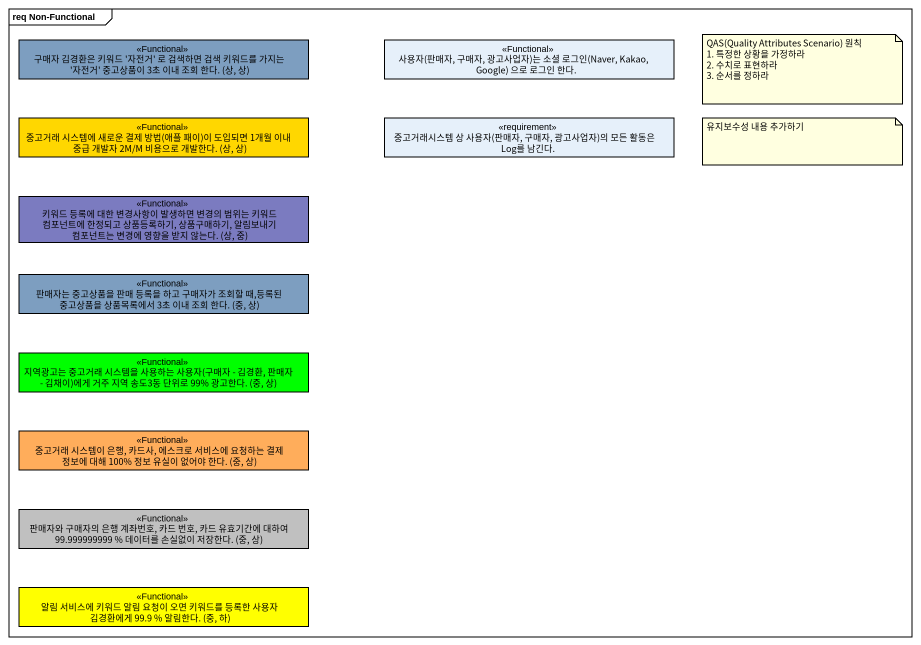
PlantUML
@startuml
mainframe req Non-Functional
hide circle
hide empty members
class "구매자 김경환은 키워드 '자전거' 로 검색하면 검색 키워드를 가지는 '자전거' 중고상품이 3초 이내 조회 한다. (상, 상)" as 구매자_김경환은_키워드_자전거_로_검색하면_검색 <<Functional>> #7D9EC0
class "사용자(판매자, 구매자, 광고사업자)는 소셜 로그인(Naver, Kakao, Google) 으로 로그인 한다." as 사용자_판매자_구매자_광고사업자_는_소셜_로그인 <<Functional>>
class "중고거래 시스템에 새로운 결제 방법(애플 패이)이 도입되면 1개월 이내 중급 개발자 2M/M 비용으로 개발한다. (상, 상)" as 중고거래_시스템에_새로운_결제_방법_애플_패이_이 <<Functional>> #FFD700
class "중고거래시스템 상 사용자(판매자, 구매자, 광고사업자)의 모든 활동은 Log를 남긴다." as 중고거래시스템_상_사용자_판매자_구매자_광고사업자 <<requirement>>
class "키워드 등록에 대한 변경사항이 발생하면 변경의 범위는 키워드 컴포넌트에 한정되고 상품등록하기, 상품구매하기, 알림보내기 컴포넌트는 변경에 영향을 받지 않는다. (상, 중)" as 키워드_등록에_대한_변경사항이_발생하면_변경의 <<Functional>> #7B7BC0
class "판매자는 중고상품을 판매 등록을 하고 구매자가 조회할 때,등록된 중고상품을 상품목록에서 3초 이내 조회 한다. (중, 상)" as 판매자는_중고상품을_판매_등록을_하고_구매자가 <<Functional>> #7D9EC0
class "지역광고는 중고거래 시스템을 사용하는 사용자(구매자 - 김경환, 판매자 - 김채이)에게 거주 지역 송도3동 단위로 99% 광고한다. (중, 상)" as 지역광고는_중고거래_시스템을_사용하는_사용자 <<Functional>> #00FF00
class "중고거래 시스템이 은행, 카드사, 에스크로 서비스에 요청하는 결제 정보에 대해 100% 정보 유실이 없어야 한다. (중, 상)" as 중고거래_시스템이_은행_카드사_에스크로_서비스에 <<Functional>> #FFAD5B
class "판매자와 구매자의 은행 계좌번호, 카드 번호, 카드 유효기간에 대하여 99.999999999 % 데이터를 손실없이 저장한다. (중, 상)" as 판매자와_구매자의_은행_계좌번호_카드_번호_카드 <<Functional>> #C0C0C0
class "알림 서비스에 키워드 알림 요청이 오면 키워드를 등록한 사용자 김경환에게 99.9 % 알림한다. (중, 하)" as 알림_서비스에_키워드_알림_요청이_오면_키워드를 <<Functional>> #FFFF00
note as N1
  QAS(Quality Attributes Scenario) 원칙
  1. 특정한 상황을 가정하라
  2. 수치로 표현하라
  3. 순서를 정하라
end note
note as N2
  유지보수성 내용 추가하기
end note
@enduml
